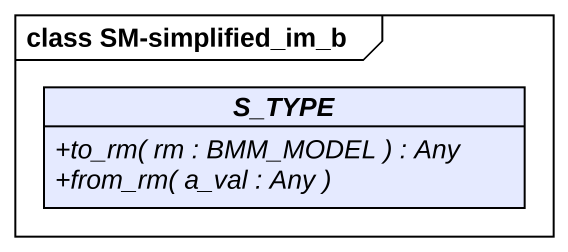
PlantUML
@startuml
mainframe class SM-simplified_im_b
hide circle
hide empty members
skinparam classAttributeIconSize 0
abstract class S_TYPE #E5EAFF {
  {abstract} +to_rm( rm : BMM_MODEL ) : Any
  {abstract} +from_rm( a_val : Any )
}
@enduml
